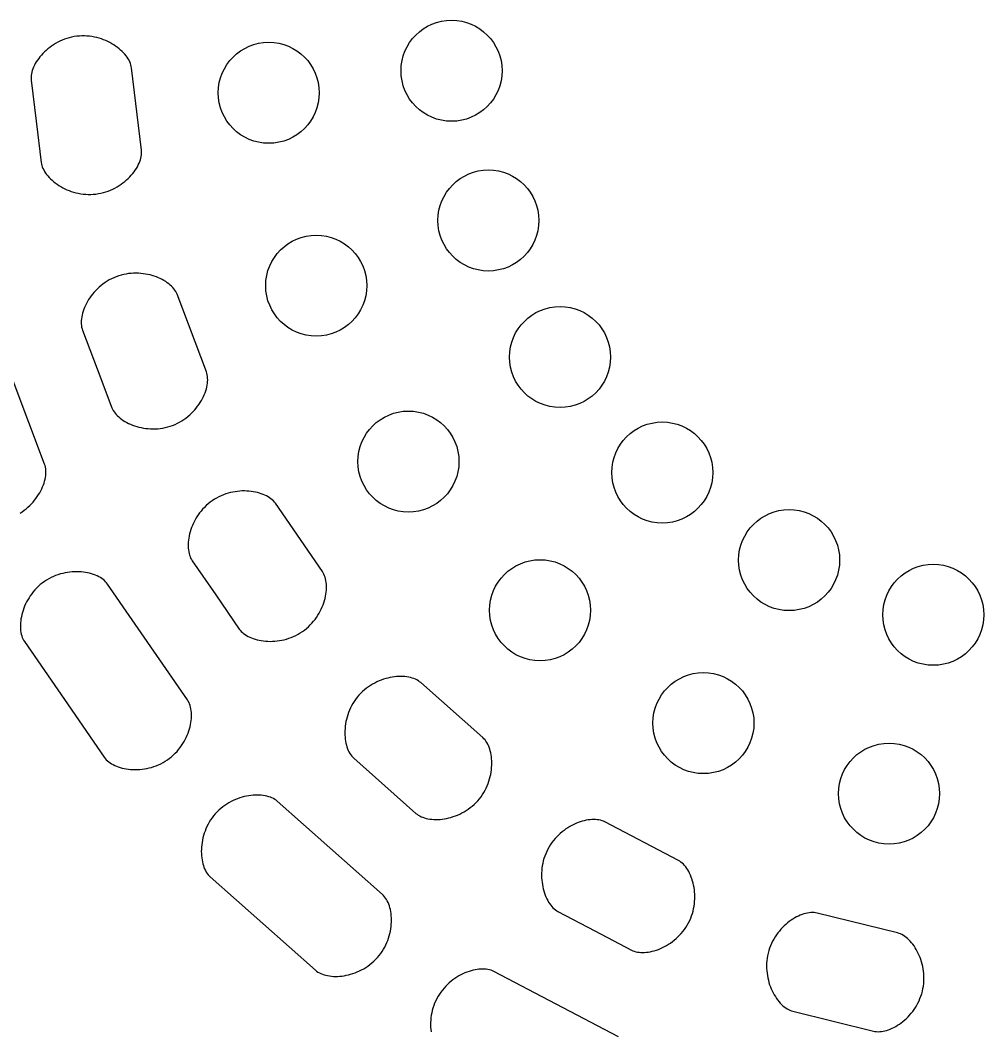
# Model space of a CAD drawing. Header units: millimetres. Extents: x 5 to 376, y 5 to 380.
# Drawn here: x 42.6 to 91.5, y 235.2 to 286.5 of the extents above; entities that cross this region are included whole.
import ezdxf

# ---------------------------------------------------------------- set-up
doc = ezdxf.new("R2010")
doc.units = ezdxf.units.MM
doc.header["$MEASUREMENT"] = 0
doc.layers.add('Gas', color=7, linetype='Continuous')

msp = doc.modelspace()

# ---------------------------------------------------------------- linework, layer by layer
at = {"layer": 'Gas', "color": 0}
for p, q in [((44.282, 285.266), (44.182, 285.199)), ((44.385, 285.33), (44.282, 285.266)), ((44.493, 285.389), (44.385, 285.33)), ((44.603, 285.445), (44.493, 285.389)), ((44.717, 285.496), (44.603, 285.445)), ((44.834, 285.542), (44.717, 285.496)), ((44.953, 285.584), (44.834, 285.542)), ((45.076, 285.62), (44.953, 285.584)), ((45.201, 285.651), (45.076, 285.62)), ((45.329, 285.676), (45.201, 285.651)), ((45.46, 285.695), (45.329, 285.676)), ((45.591, 285.708), (45.46, 285.695)), ((45.722, 285.714), (45.591, 285.708)), ((45.851, 285.714), (45.722, 285.714)), ((45.979, 285.708), (45.851, 285.714)), ((46.105, 285.697), (45.979, 285.708)), ((46.23, 285.68), (46.105, 285.697)), ((46.353, 285.657), (46.23, 285.68)), ((46.473, 285.63), (46.353, 285.657)), ((46.592, 285.598), (46.473, 285.63)), ((46.708, 285.561), (46.592, 285.598)), ((46.821, 285.52), (46.708, 285.561)), ((46.931, 285.475), (46.821, 285.52)), ((47.038, 285.426), (46.931, 285.475)), ((47.142, 285.374), (47.038, 285.426)), ((47.243, 285.318), (47.142, 285.374)), ((47.34, 285.259), (47.243, 285.318)), ((47.433, 285.197), (47.34, 285.259)), ((43.665, 284.74), (43.594, 284.656)), ((43.741, 284.822), (43.665, 284.74)), ((43.821, 284.902), (43.741, 284.822)), ((43.905, 284.981), (43.821, 284.902)), ((43.993, 285.056), (43.905, 284.981)), ((44.086, 285.129), (43.993, 285.056)), ((44.182, 285.199), (44.086, 285.129)), ((47.522, 285.133), (47.433, 285.197)), ((47.607, 285.066), (47.522, 285.133)), ((47.687, 284.998), (47.607, 285.066)), ((47.763, 284.927), (47.687, 284.998)), ((47.834, 284.855), (47.763, 284.927)), ((47.9, 284.781), (47.834, 284.855)), ((47.961, 284.706), (47.9, 284.781)), ((48.017, 284.63), (47.961, 284.706)), ((43.311, 284.224), (43.27, 284.136)), ((43.358, 284.311), (43.311, 284.224)), ((43.409, 284.398), (43.358, 284.311)), ((43.466, 284.485), (43.409, 284.398)), ((43.528, 284.571), (43.466, 284.485)), ((43.594, 284.656), (43.528, 284.571)), ((48.066, 284.553), (48.017, 284.63)), ((48.111, 284.476), (48.066, 284.553)), ((48.149, 284.399), (48.111, 284.476)), ((48.181, 284.322), (48.149, 284.399)), ((48.207, 284.245), (48.181, 284.322)), ((48.226, 284.169), (48.207, 284.245)), ((43.148, 283.711), (43.142, 283.63)), ((43.161, 283.794), (43.148, 283.711)), ((43.18, 283.878), (43.161, 283.794)), ((43.204, 283.963), (43.18, 283.878)), ((43.234, 284.049), (43.204, 283.963)), ((43.27, 284.136), (43.234, 284.049)), ((48.239, 284.093), (48.226, 284.169)), ((48.746, 279.916), (48.239, 284.093)), ((43.142, 283.63), (43.141, 283.551)), ((43.141, 283.551), (43.147, 283.475)), ((43.147, 283.475), (43.401, 281.386)), ((43.401, 281.386), (43.654, 279.298)), ((48.713, 279.513), (48.732, 279.597)), ((48.732, 279.597), (48.745, 279.68)), ((48.745, 279.68), (48.751, 279.761)), ((48.752, 279.84), (48.746, 279.916)), ((48.751, 279.761), (48.752, 279.84)), ((43.654, 279.298), (43.667, 279.222)), ((43.667, 279.222), (43.686, 279.146)), ((43.686, 279.146), (43.712, 279.069)), ((43.712, 279.069), (43.744, 278.991)), ((48.483, 278.992), (48.535, 279.079)), ((48.535, 279.079), (48.581, 279.167)), ((48.581, 279.167), (48.623, 279.254)), ((48.623, 279.254), (48.658, 279.341)), ((48.658, 279.341), (48.689, 279.427)), ((48.689, 279.427), (48.713, 279.513)), ((43.744, 278.991), (43.782, 278.914)), ((43.782, 278.914), (43.827, 278.837)), ((43.827, 278.837), (43.877, 278.76)), ((43.877, 278.76), (43.932, 278.684)), ((43.932, 278.684), (43.993, 278.609)), ((43.993, 278.609), (44.059, 278.536)), ((44.059, 278.536), (44.13, 278.463)), ((48.071, 278.487), (48.151, 278.568)), ((48.151, 278.568), (48.227, 278.65)), ((48.227, 278.65), (48.298, 278.734)), ((48.298, 278.734), (48.365, 278.819)), ((48.365, 278.819), (48.426, 278.905)), ((48.426, 278.905), (48.483, 278.992)), ((44.13, 278.463), (44.206, 278.393)), ((44.206, 278.393), (44.286, 278.324)), ((44.286, 278.324), (44.371, 278.257)), ((44.371, 278.257), (44.46, 278.193)), ((44.46, 278.193), (44.553, 278.131)), ((44.553, 278.131), (44.65, 278.072)), ((44.65, 278.072), (44.75, 278.016)), ((47.399, 278), (47.506, 278.06)), ((47.506, 278.06), (47.609, 278.123)), ((47.609, 278.123), (47.709, 278.19)), ((47.709, 278.19), (47.806, 278.26)), ((47.806, 278.26), (47.898, 278.333)), ((47.898, 278.333), (47.987, 278.409)), ((47.987, 278.409), (48.071, 278.487)), ((44.75, 278.016), (44.854, 277.964)), ((44.854, 277.964), (44.962, 277.915)), ((44.962, 277.915), (45.072, 277.87)), ((45.072, 277.87), (45.185, 277.829)), ((45.185, 277.829), (45.301, 277.792)), ((45.301, 277.792), (45.419, 277.76)), ((45.419, 277.76), (45.539, 277.733)), ((45.539, 277.733), (45.662, 277.71)), ((45.662, 277.71), (45.787, 277.693)), ((45.787, 277.693), (45.913, 277.681)), ((45.913, 277.681), (46.041, 277.676)), ((46.041, 277.676), (46.17, 277.676)), ((46.17, 277.676), (46.3, 277.682)), ((46.3, 277.682), (46.431, 277.694)), ((46.431, 277.694), (46.562, 277.714)), ((46.562, 277.714), (46.69, 277.739)), ((46.69, 277.739), (46.815, 277.77)), ((46.815, 277.77), (46.938, 277.806)), ((46.938, 277.806), (47.057, 277.847)), ((47.057, 277.847), (47.174, 277.894)), ((47.174, 277.894), (47.288, 277.945)), ((47.288, 277.945), (47.399, 278)), ((47.343, 273.451), (47.225, 273.396)), ((47.465, 273.501), (47.343, 273.451)), ((47.59, 273.544), (47.465, 273.501)), ((47.715, 273.582), (47.59, 273.544)), ((47.84, 273.613), (47.715, 273.582)), ((47.966, 273.638), (47.84, 273.613)), ((48.091, 273.657), (47.966, 273.638)), ((48.217, 273.67), (48.091, 273.657)), ((48.341, 273.677), (48.217, 273.67)), ((48.465, 273.68), (48.341, 273.677)), ((48.587, 273.677), (48.465, 273.68)), ((48.709, 273.669), (48.587, 273.677)), ((48.828, 273.656), (48.709, 273.669)), ((48.946, 273.639), (48.828, 273.656)), ((49.062, 273.617), (48.946, 273.639)), ((49.176, 273.591), (49.062, 273.617)), ((49.287, 273.561), (49.176, 273.591)), ((49.395, 273.527), (49.287, 273.561)), ((49.5, 273.49), (49.395, 273.527)), ((49.602, 273.448), (49.5, 273.49)), ((49.7, 273.404), (49.602, 273.448)), ((46.599, 272.972), (46.509, 272.889)), ((46.693, 273.052), (46.599, 272.972)), ((46.791, 273.129), (46.693, 273.052)), ((46.894, 273.202), (46.791, 273.129)), ((47, 273.271), (46.894, 273.202)), ((47.11, 273.336), (47, 273.271)), ((47.225, 273.396), (47.11, 273.336)), ((49.795, 273.356), (49.7, 273.404)), ((49.885, 273.306), (49.795, 273.356)), ((49.971, 273.253), (49.885, 273.306)), ((50.053, 273.197), (49.971, 273.253)), ((50.13, 273.139), (50.053, 273.197)), ((50.202, 273.078), (50.13, 273.139)), ((50.269, 273.016), (50.202, 273.078)), ((50.33, 272.952), (50.269, 273.016)), ((50.386, 272.886), (50.33, 272.952)), ((46.126, 272.435), (46.063, 272.339)), ((46.194, 272.529), (46.126, 272.435)), ((46.266, 272.622), (46.194, 272.529)), ((46.343, 272.714), (46.266, 272.622)), ((46.424, 272.802), (46.343, 272.714)), ((46.509, 272.889), (46.424, 272.802)), ((50.436, 272.819), (50.386, 272.886)), ((50.479, 272.75), (50.436, 272.819)), ((50.516, 272.68), (50.479, 272.75)), ((50.546, 272.61), (50.516, 272.68)), ((52.038, 268.676), (50.546, 272.61)), ((45.858, 271.947), (45.819, 271.849)), ((45.902, 272.045), (45.858, 271.947)), ((45.951, 272.144), (45.902, 272.045)), ((46.005, 272.241), (45.951, 272.144)), ((46.063, 272.339), (46.005, 272.241)), ((45.698, 271.37), (45.689, 271.279)), ((45.712, 271.463), (45.698, 271.37)), ((45.731, 271.558), (45.712, 271.463)), ((45.755, 271.654), (45.731, 271.558)), ((45.784, 271.751), (45.755, 271.654)), ((45.819, 271.849), (45.784, 271.751)), ((45.689, 271.279), (45.686, 271.19)), ((45.686, 271.19), (45.688, 271.104)), ((45.688, 271.104), (45.696, 271.021)), ((45.696, 271.021), (45.709, 270.941)), ((45.709, 270.941), (45.727, 270.864)), ((45.727, 270.864), (45.751, 270.791)), ((43.832, 263.997), (41.302, 270.67)), ((45.751, 270.791), (46.497, 268.824)), ((46.497, 268.824), (47.243, 266.857)), ((52.063, 268.603), (52.038, 268.676)), ((52.081, 268.526), (52.063, 268.603)), ((52.094, 268.446), (52.081, 268.526)), ((52.101, 268.363), (52.094, 268.446)), ((52.1, 268.188), (52.103, 268.277)), ((52.103, 268.277), (52.101, 268.363)), ((52.005, 267.716), (52.034, 267.813)), ((52.034, 267.813), (52.058, 267.909)), ((52.058, 267.909), (52.077, 268.004)), ((52.077, 268.004), (52.091, 268.097)), ((52.091, 268.097), (52.1, 268.188)), ((51.784, 267.225), (51.838, 267.322)), ((51.838, 267.322), (51.887, 267.421)), ((51.887, 267.421), (51.931, 267.519)), ((51.931, 267.519), (51.97, 267.618)), ((51.97, 267.618), (52.005, 267.716)), ((47.243, 266.857), (47.273, 266.787)), ((47.273, 266.787), (47.31, 266.717)), ((51.364, 266.663), (51.445, 266.752)), ((51.445, 266.752), (51.522, 266.843)), ((51.522, 266.843), (51.594, 266.936)), ((51.594, 266.936), (51.662, 267.031)), ((51.662, 267.031), (51.725, 267.127)), ((51.725, 267.127), (51.784, 267.225)), ((47.31, 266.717), (47.354, 266.648)), ((47.354, 266.648), (47.404, 266.581)), ((47.404, 266.581), (47.459, 266.515)), ((47.459, 266.515), (47.521, 266.451)), ((47.521, 266.451), (47.587, 266.389)), ((47.587, 266.389), (47.659, 266.328)), ((47.659, 266.328), (47.736, 266.27)), ((47.736, 266.27), (47.818, 266.214)), ((50.788, 266.194), (50.894, 266.263)), ((50.894, 266.263), (50.997, 266.336)), ((50.997, 266.336), (51.095, 266.413)), ((51.095, 266.413), (51.189, 266.493)), ((51.189, 266.493), (51.279, 266.577)), ((51.279, 266.577), (51.364, 266.663)), ((47.818, 266.214), (47.905, 266.161)), ((47.905, 266.161), (47.995, 266.11)), ((47.995, 266.11), (48.09, 266.063)), ((48.09, 266.063), (48.188, 266.018)), ((48.188, 266.018), (48.29, 265.977)), ((48.29, 265.977), (48.395, 265.939)), ((48.395, 265.939), (48.503, 265.905)), ((48.503, 265.905), (48.614, 265.875)), ((48.614, 265.875), (48.727, 265.849)), ((48.727, 265.849), (48.843, 265.827)), ((48.843, 265.827), (48.961, 265.81)), ((48.961, 265.81), (49.081, 265.797)), ((49.081, 265.797), (49.202, 265.789)), ((49.202, 265.789), (49.324, 265.786)), ((49.324, 265.786), (49.448, 265.789)), ((49.448, 265.789), (49.572, 265.796)), ((49.572, 265.796), (49.697, 265.809)), ((49.697, 265.809), (49.823, 265.828)), ((49.823, 265.828), (49.948, 265.853)), ((49.948, 265.853), (50.074, 265.884)), ((50.074, 265.884), (50.199, 265.921)), ((50.199, 265.921), (50.323, 265.965)), ((50.323, 265.965), (50.445, 266.015)), ((50.445, 266.015), (50.563, 266.07)), ((50.563, 266.07), (50.677, 266.13)), ((50.677, 266.13), (50.788, 266.194)), ((43.857, 263.924), (43.832, 263.997)), ((43.875, 263.848), (43.857, 263.924)), ((43.888, 263.767), (43.875, 263.848)), ((43.896, 263.684), (43.888, 263.767)), ((43.898, 263.598), (43.896, 263.684)), ((43.829, 263.135), (43.853, 263.231)), ((43.853, 263.231), (43.872, 263.325)), ((43.872, 263.325), (43.886, 263.418)), ((43.886, 263.418), (43.894, 263.509)), ((43.894, 263.509), (43.898, 263.598)), ((43.58, 262.547), (43.633, 262.645)), ((43.633, 262.645), (43.682, 262.743)), ((43.682, 262.743), (43.726, 262.841)), ((43.726, 262.841), (43.765, 262.94)), ((43.765, 262.94), (43.8, 263.037)), ((43.8, 263.037), (43.829, 263.135)), ((53.853, 262.636), (53.735, 262.629)), ((53.97, 262.638), (53.853, 262.636)), ((54.084, 262.635), (53.97, 262.638)), ((54.198, 262.628), (54.084, 262.635)), ((43.242, 262.075), (43.318, 262.166)), ((43.318, 262.166), (43.391, 262.259)), ((43.391, 262.259), (43.458, 262.354)), ((43.458, 262.354), (43.521, 262.45)), ((43.521, 262.45), (43.58, 262.547)), ((52.33, 262.14), (52.224, 262.063)), ((52.441, 262.213), (52.33, 262.14)), ((52.553, 262.279), (52.441, 262.213)), ((52.668, 262.339), (52.553, 262.279)), ((52.784, 262.393), (52.668, 262.339)), ((52.901, 262.442), (52.784, 262.393)), ((53.019, 262.484), (52.901, 262.442)), ((53.139, 262.522), (53.019, 262.484)), ((53.258, 262.553), (53.139, 262.522)), ((53.378, 262.58), (53.258, 262.553)), ((53.498, 262.601), (53.378, 262.58)), ((53.617, 262.618), (53.498, 262.601)), ((53.735, 262.629), (53.617, 262.618)), ((54.309, 262.617), (54.198, 262.628)), ((54.417, 262.601), (54.309, 262.617)), ((54.523, 262.581), (54.417, 262.601)), ((54.627, 262.558), (54.523, 262.581)), ((54.727, 262.531), (54.627, 262.558)), ((54.823, 262.499), (54.727, 262.531)), ((54.916, 262.465), (54.823, 262.499)), ((55.005, 262.427), (54.916, 262.465)), ((55.089, 262.385), (55.005, 262.427)), ((55.169, 262.341), (55.089, 262.385)), ((55.244, 262.293), (55.169, 262.341)), ((55.314, 262.243), (55.244, 262.293)), ((55.378, 262.189), (55.314, 262.243)), ((55.436, 262.133), (55.378, 262.189)), ((55.489, 262.074), (55.436, 262.133)), ((42.691, 261.586), (42.793, 261.659)), ((42.793, 261.659), (42.891, 261.736)), ((42.891, 261.736), (42.985, 261.817)), ((42.985, 261.817), (43.075, 261.9)), ((43.075, 261.9), (43.161, 261.986)), ((43.161, 261.986), (43.242, 262.075)), ((51.765, 261.619), (51.688, 261.52)), ((51.847, 261.714), (51.765, 261.619)), ((51.934, 261.806), (51.847, 261.714)), ((52.025, 261.896), (51.934, 261.806)), ((52.122, 261.981), (52.025, 261.896)), ((52.224, 262.063), (52.122, 261.981)), ((55.535, 262.013), (55.489, 262.074)), ((57.925, 258.55), (55.535, 262.013)), ((42.584, 261.517), (42.691, 261.586)), ((51.429, 261.108), (51.376, 261.001)), ((51.486, 261.213), (51.429, 261.108)), ((51.549, 261.317), (51.486, 261.213)), ((51.616, 261.42), (51.549, 261.317)), ((51.688, 261.52), (51.616, 261.42)), ((51.247, 260.677), (51.214, 260.568)), ((51.285, 260.785), (51.247, 260.677)), ((51.328, 260.893), (51.285, 260.785)), ((51.376, 261.001), (51.328, 260.893)), ((51.127, 260.142), (51.117, 260.039)), ((51.142, 260.247), (51.127, 260.142)), ((51.161, 260.353), (51.142, 260.247)), ((51.185, 260.46), (51.161, 260.353)), ((51.214, 260.568), (51.185, 260.46)), ((51.117, 260.039), (51.112, 259.938)), ((51.112, 259.938), (51.112, 259.839)), ((51.112, 259.839), (51.116, 259.742)), ((51.116, 259.742), (51.125, 259.649)), ((51.125, 259.649), (51.138, 259.558)), ((51.138, 259.558), (51.156, 259.471)), ((51.156, 259.471), (51.179, 259.388)), ((51.179, 259.388), (51.206, 259.309)), ((51.206, 259.309), (51.237, 259.235)), ((51.237, 259.235), (51.274, 259.165)), ((51.274, 259.165), (51.314, 259.1)), ((51.314, 259.1), (52.509, 257.368)), ((45.224, 258.534), (45.105, 258.522)), ((45.341, 258.54), (45.224, 258.534)), ((45.458, 258.542), (45.341, 258.54)), ((45.573, 258.54), (45.458, 258.542)), ((45.686, 258.532), (45.573, 258.54)), ((45.797, 258.521), (45.686, 258.532)), ((57.966, 258.485), (57.925, 258.55)), ((43.82, 258.046), (43.713, 257.969)), ((43.93, 258.118), (43.82, 258.046)), ((44.042, 258.184), (43.93, 258.118)), ((44.157, 258.244), (44.042, 258.184)), ((44.273, 258.298), (44.157, 258.244)), ((44.39, 258.347), (44.273, 258.298)), ((44.508, 258.39), (44.39, 258.347)), ((44.627, 258.427), (44.508, 258.39)), ((44.747, 258.458), (44.627, 258.427)), ((44.866, 258.485), (44.747, 258.458)), ((44.986, 258.506), (44.866, 258.485)), ((45.105, 258.522), (44.986, 258.506)), ((45.906, 258.505), (45.797, 258.521)), ((46.012, 258.486), (45.906, 258.505)), ((46.115, 258.462), (46.012, 258.486)), ((46.215, 258.435), (46.115, 258.462)), ((46.311, 258.404), (46.215, 258.435)), ((46.404, 258.369), (46.311, 258.404)), ((46.493, 258.331), (46.404, 258.369)), ((46.577, 258.289), (46.493, 258.331)), ((46.657, 258.245), (46.577, 258.289)), ((46.732, 258.197), (46.657, 258.245)), ((46.802, 258.146), (46.732, 258.197)), ((46.866, 258.093), (46.802, 258.146)), ((46.925, 258.037), (46.866, 258.093)), ((46.977, 257.978), (46.925, 258.037)), ((58.002, 258.415), (57.966, 258.485)), ((58.034, 258.341), (58.002, 258.415)), ((58.061, 258.261), (58.034, 258.341)), ((58.084, 258.178), (58.061, 258.261)), ((58.102, 258.091), (58.084, 258.178)), ((58.115, 258), (58.102, 258.091)), ((43.254, 257.524), (43.177, 257.426)), ((43.336, 257.62), (43.254, 257.524)), ((43.423, 257.712), (43.336, 257.62)), ((43.515, 257.801), (43.423, 257.712)), ((43.611, 257.887), (43.515, 257.801)), ((43.713, 257.969), (43.611, 257.887)), ((47.024, 257.917), (46.977, 257.978)), ((51.078, 252.044), (47.024, 257.917)), ((58.098, 257.402), (58.112, 257.507)), ((58.112, 257.507), (58.122, 257.61)), ((58.124, 257.907), (58.115, 258)), ((58.122, 257.61), (58.128, 257.711)), ((58.128, 257.81), (58.124, 257.907)), ((58.128, 257.711), (58.128, 257.81)), ((42.918, 257.013), (42.865, 256.906)), ((42.976, 257.119), (42.918, 257.013)), ((43.038, 257.223), (42.976, 257.119)), ((43.105, 257.325), (43.038, 257.223)), ((43.177, 257.426), (43.105, 257.325)), ((52.509, 257.368), (53.705, 255.637)), ((57.992, 256.972), (58.026, 257.08)), ((58.026, 257.08), (58.054, 257.188)), ((58.054, 257.188), (58.078, 257.295)), ((58.078, 257.295), (58.098, 257.402)), ((42.736, 256.582), (42.702, 256.473)), ((42.774, 256.69), (42.736, 256.582)), ((42.817, 256.798), (42.774, 256.69)), ((42.865, 256.906), (42.817, 256.798)), ((57.752, 256.435), (57.81, 256.541)), ((57.81, 256.541), (57.863, 256.647)), ((57.863, 256.647), (57.911, 256.755)), ((57.911, 256.755), (57.954, 256.863)), ((57.954, 256.863), (57.992, 256.972)), ((42.616, 256.047), (42.606, 255.944)), ((42.63, 256.152), (42.616, 256.047)), ((42.65, 256.258), (42.63, 256.152)), ((42.674, 256.365), (42.65, 256.258)), ((42.702, 256.473), (42.674, 256.365)), ((57.392, 255.934), (57.474, 256.029)), ((57.474, 256.029), (57.551, 256.127)), ((57.551, 256.127), (57.623, 256.228)), ((57.623, 256.228), (57.69, 256.331)), ((57.69, 256.331), (57.752, 256.435)), ((42.601, 255.842), (42.6, 255.743)), ((42.6, 255.743), (42.604, 255.647)), ((42.606, 255.944), (42.601, 255.842)), ((42.604, 255.647), (42.613, 255.553)), ((42.613, 255.553), (42.626, 255.463)), ((42.626, 255.463), (42.644, 255.376)), ((53.705, 255.637), (53.751, 255.576)), ((53.751, 255.576), (53.803, 255.517)), ((53.803, 255.517), (53.862, 255.461)), ((53.862, 255.461), (53.926, 255.407)), ((56.798, 255.435), (56.909, 255.508)), ((56.909, 255.508), (57.015, 255.585)), ((57.015, 255.585), (57.117, 255.667)), ((57.117, 255.667), (57.213, 255.752)), ((57.213, 255.752), (57.305, 255.841)), ((57.305, 255.841), (57.392, 255.934)), ((42.644, 255.376), (42.667, 255.292)), ((42.667, 255.292), (42.694, 255.213)), ((42.694, 255.213), (42.726, 255.138)), ((42.726, 255.138), (42.762, 255.068)), ((42.762, 255.068), (42.803, 255.003)), ((42.803, 255.003), (44.83, 252.067)), ((53.926, 255.407), (53.996, 255.357)), ((53.996, 255.357), (54.071, 255.309)), ((54.071, 255.309), (54.151, 255.264)), ((54.151, 255.264), (54.235, 255.223)), ((54.235, 255.223), (54.324, 255.185)), ((54.324, 255.185), (54.417, 255.15)), ((54.417, 255.15), (54.514, 255.119)), ((54.514, 255.119), (54.614, 255.091)), ((54.614, 255.091), (54.717, 255.068)), ((54.717, 255.068), (54.823, 255.048)), ((54.823, 255.048), (54.931, 255.033)), ((54.931, 255.033), (55.043, 255.021)), ((55.043, 255.021), (55.156, 255.014)), ((55.156, 255.014), (55.271, 255.011)), ((55.271, 255.011), (55.387, 255.013)), ((55.387, 255.013), (55.505, 255.02)), ((55.505, 255.02), (55.623, 255.031)), ((55.623, 255.031), (55.742, 255.047)), ((55.742, 255.047), (55.862, 255.069)), ((55.862, 255.069), (55.982, 255.095)), ((55.982, 255.095), (56.101, 255.127)), ((56.101, 255.127), (56.22, 255.164)), ((56.22, 255.164), (56.338, 255.207)), ((56.338, 255.207), (56.456, 255.255)), ((56.456, 255.255), (56.571, 255.309)), ((56.571, 255.309), (56.686, 255.369)), ((56.686, 255.369), (56.798, 255.435)), ((60.575, 252.898), (60.466, 252.838)), ((60.685, 252.952), (60.575, 252.898)), ((60.796, 253.001), (60.685, 252.952)), ((60.908, 253.046), (60.796, 253.001)), ((61.02, 253.085), (60.908, 253.046)), ((61.133, 253.12), (61.02, 253.085)), ((61.245, 253.15), (61.133, 253.12)), ((61.358, 253.175), (61.245, 253.15)), ((61.469, 253.195), (61.358, 253.175)), ((61.58, 253.21), (61.469, 253.195)), ((61.689, 253.221), (61.58, 253.21)), ((61.797, 253.228), (61.689, 253.221)), ((61.903, 253.229), (61.797, 253.228)), ((62.006, 253.227), (61.903, 253.229)), ((62.107, 253.22), (62.006, 253.227)), ((62.206, 253.208), (62.107, 253.22)), ((62.301, 253.193), (62.206, 253.208)), ((62.393, 253.173), (62.301, 253.193)), ((62.481, 253.148), (62.393, 253.173)), ((62.565, 253.12), (62.481, 253.148)), ((62.645, 253.088), (62.565, 253.12)), ((62.72, 253.051), (62.645, 253.088)), ((62.79, 253.011), (62.72, 253.051)), ((62.856, 252.966), (62.79, 253.011)), ((62.915, 252.918), (62.856, 252.966)), ((66.064, 250.128), (62.915, 252.918)), ((59.956, 252.462), (59.863, 252.371)), ((60.053, 252.548), (59.956, 252.462)), ((60.153, 252.629), (60.053, 252.548)), ((60.255, 252.704), (60.153, 252.629)), ((60.36, 252.774), (60.255, 252.704)), ((60.466, 252.838), (60.36, 252.774)), ((44.83, 252.067), (46.857, 249.13)), ((51.118, 251.979), (51.078, 252.044)), ((51.155, 251.909), (51.118, 251.979)), ((51.186, 251.834), (51.155, 251.909)), ((59.535, 251.964), (59.468, 251.855)), ((59.609, 252.07), (59.535, 251.964)), ((59.688, 252.174), (59.609, 252.07)), ((59.773, 252.275), (59.688, 252.174)), ((59.863, 252.371), (59.773, 252.275)), ((51.214, 251.755), (51.186, 251.834)), ((51.236, 251.672), (51.214, 251.755)), ((51.254, 251.585), (51.236, 251.672)), ((51.268, 251.494), (51.254, 251.585)), ((51.277, 251.401), (51.268, 251.494)), ((51.281, 251.304), (51.277, 251.401)), ((59.252, 251.404), (59.211, 251.288)), ((59.298, 251.519), (59.252, 251.404)), ((59.349, 251.633), (59.298, 251.519)), ((59.405, 251.745), (59.349, 251.633)), ((59.468, 251.855), (59.405, 251.745)), ((51.232, 250.79), (51.251, 250.896)), ((51.251, 250.896), (51.266, 251.001)), ((51.266, 251.001), (51.275, 251.104)), ((51.275, 251.104), (51.28, 251.205)), ((51.28, 251.205), (51.281, 251.304)), ((59.119, 250.94), (59.099, 250.824)), ((59.145, 251.056), (59.119, 250.94)), ((59.175, 251.172), (59.145, 251.056)), ((59.211, 251.288), (59.175, 251.172)), ((51.064, 250.251), (51.108, 250.359)), ((51.108, 250.359), (51.146, 250.467)), ((51.146, 250.467), (51.179, 250.575)), ((51.179, 250.575), (51.208, 250.683)), ((51.208, 250.683), (51.232, 250.79)), ((59.065, 250.481), (59.063, 250.369)), ((59.063, 250.369), (59.065, 250.26)), ((59.071, 250.594), (59.065, 250.481)), ((59.083, 250.708), (59.071, 250.594)), ((59.099, 250.824), (59.083, 250.708)), ((50.777, 249.724), (50.844, 249.826)), ((50.844, 249.826), (50.906, 249.93)), ((50.906, 249.93), (50.964, 250.036)), ((50.964, 250.036), (51.017, 250.143)), ((51.017, 250.143), (51.064, 250.251)), ((59.065, 250.26), (59.072, 250.152)), ((59.072, 250.152), (59.083, 250.047)), ((59.083, 250.047), (59.098, 249.944)), ((59.098, 249.944), (59.117, 249.845)), ((59.117, 249.845), (59.14, 249.748)), ((66.12, 250.075), (66.064, 250.128)), ((66.172, 250.015), (66.12, 250.075)), ((66.22, 249.95), (66.172, 250.015)), ((66.266, 249.88), (66.22, 249.95)), ((66.308, 249.804), (66.266, 249.88)), ((50.367, 249.248), (50.459, 249.337)), ((50.459, 249.337), (50.546, 249.43)), ((50.546, 249.43), (50.628, 249.525)), ((50.628, 249.525), (50.705, 249.623)), ((50.705, 249.623), (50.777, 249.724)), ((59.14, 249.748), (59.167, 249.656)), ((59.167, 249.656), (59.198, 249.567)), ((59.198, 249.567), (59.233, 249.482)), ((59.233, 249.482), (59.271, 249.402)), ((59.271, 249.402), (59.313, 249.327)), ((59.313, 249.327), (59.358, 249.257)), ((66.346, 249.724), (66.308, 249.804)), ((66.38, 249.639), (66.346, 249.724)), ((66.411, 249.551), (66.38, 249.639)), ((66.438, 249.458), (66.411, 249.551)), ((66.462, 249.361), (66.438, 249.458)), ((66.481, 249.262), (66.462, 249.361)), ((46.857, 249.13), (46.903, 249.069)), ((46.903, 249.069), (46.956, 249.01)), ((46.956, 249.01), (47.014, 248.954)), ((47.014, 248.954), (47.079, 248.901)), ((47.079, 248.901), (47.148, 248.85)), ((47.148, 248.85), (47.223, 248.802)), ((47.223, 248.802), (47.303, 248.758)), ((49.608, 248.75), (49.724, 248.804)), ((49.724, 248.804), (49.839, 248.864)), ((49.839, 248.864), (49.951, 248.931)), ((49.951, 248.931), (50.062, 249.003)), ((50.062, 249.003), (50.169, 249.081)), ((50.169, 249.081), (50.27, 249.162)), ((50.27, 249.162), (50.367, 249.248)), ((59.358, 249.257), (59.407, 249.192)), ((59.407, 249.192), (59.459, 249.132)), ((59.459, 249.132), (59.514, 249.079)), ((59.514, 249.079), (61.089, 247.684)), ((66.496, 249.159), (66.481, 249.262)), ((66.507, 249.054), (66.496, 249.159)), ((66.513, 248.946), (66.507, 249.054)), ((66.516, 248.836), (66.513, 248.946)), ((66.514, 248.724), (66.516, 248.836)), ((47.303, 248.758), (47.388, 248.716)), ((47.388, 248.716), (47.476, 248.678)), ((47.476, 248.678), (47.569, 248.643)), ((47.569, 248.643), (47.666, 248.612)), ((47.666, 248.612), (47.766, 248.585)), ((47.766, 248.585), (47.869, 248.562)), ((47.869, 248.562), (47.975, 248.542)), ((47.975, 248.542), (48.084, 248.526)), ((48.084, 248.526), (48.195, 248.515)), ((48.195, 248.515), (48.308, 248.508)), ((48.308, 248.508), (48.423, 248.505)), ((48.423, 248.505), (48.539, 248.507)), ((48.539, 248.507), (48.657, 248.514)), ((48.657, 248.514), (48.775, 248.525)), ((48.775, 248.525), (48.895, 248.542)), ((48.895, 248.542), (49.014, 248.563)), ((49.014, 248.563), (49.134, 248.59)), ((49.134, 248.59), (49.254, 248.622)), ((49.254, 248.622), (49.373, 248.659)), ((49.373, 248.659), (49.491, 248.702)), ((49.491, 248.702), (49.608, 248.75)), ((66.459, 248.265), (66.48, 248.381)), ((66.48, 248.381), (66.496, 248.497)), ((66.496, 248.497), (66.507, 248.611)), ((66.507, 248.611), (66.514, 248.724)), ((66.28, 247.686), (66.326, 247.801)), ((66.326, 247.801), (66.367, 247.916)), ((66.367, 247.916), (66.403, 248.032)), ((66.403, 248.032), (66.433, 248.149)), ((66.433, 248.149), (66.459, 248.265)), ((61.089, 247.684), (62.663, 246.289)), ((66.043, 247.241), (66.11, 247.349)), ((66.11, 247.349), (66.173, 247.46)), ((66.173, 247.46), (66.229, 247.572)), ((66.229, 247.572), (66.28, 247.686)), ((53.076, 246.761), (52.971, 246.691)), ((53.182, 246.825), (53.076, 246.761)), ((53.291, 246.885), (53.182, 246.825)), ((53.401, 246.939), (53.291, 246.885)), ((53.512, 246.988), (53.401, 246.939)), ((53.623, 247.033), (53.512, 246.988)), ((53.736, 247.072), (53.623, 247.033)), ((53.848, 247.107), (53.736, 247.072)), ((53.961, 247.136), (53.848, 247.107)), ((54.073, 247.161), (53.961, 247.136)), ((54.185, 247.181), (54.073, 247.161)), ((54.295, 247.197), (54.185, 247.181)), ((54.405, 247.208), (54.295, 247.197)), ((54.512, 247.214), (54.405, 247.208)), ((54.618, 247.216), (54.512, 247.214)), ((54.722, 247.213), (54.618, 247.216)), ((54.823, 247.206), (54.722, 247.213)), ((54.921, 247.195), (54.823, 247.206)), ((55.017, 247.179), (54.921, 247.195)), ((55.109, 247.159), (55.017, 247.179)), ((55.197, 247.134), (55.109, 247.159)), ((55.281, 247.106), (55.197, 247.134)), ((55.361, 247.074), (55.281, 247.106)), ((55.436, 247.037), (55.361, 247.074)), ((55.506, 246.996), (55.436, 247.037)), ((55.572, 246.952), (55.506, 246.996)), ((55.631, 246.904), (55.572, 246.952)), ((60.973, 242.171), (55.631, 246.904)), ((65.526, 246.657), (65.622, 246.743)), ((65.622, 246.743), (65.716, 246.834)), ((65.716, 246.834), (65.805, 246.93)), ((65.805, 246.93), (65.89, 247.031)), ((65.89, 247.031), (65.969, 247.134)), ((65.969, 247.134), (66.043, 247.241)), ((52.489, 246.263), (52.404, 246.162)), ((52.579, 246.359), (52.489, 246.263)), ((52.673, 246.45), (52.579, 246.359)), ((52.769, 246.536), (52.673, 246.45)), ((52.869, 246.616), (52.769, 246.536)), ((52.971, 246.691), (52.869, 246.616)), ((62.663, 246.289), (62.723, 246.241)), ((62.723, 246.241), (62.788, 246.196)), ((64.783, 246.204), (64.894, 246.254)), ((64.894, 246.254), (65.004, 246.308)), ((65.004, 246.308), (65.112, 246.367)), ((65.112, 246.367), (65.219, 246.432)), ((65.219, 246.432), (65.324, 246.502)), ((65.324, 246.502), (65.426, 246.577)), ((65.426, 246.577), (65.526, 246.657)), ((52.122, 245.733), (52.065, 245.62)), ((52.184, 245.843), (52.122, 245.733)), ((52.252, 245.952), (52.184, 245.843)), ((52.325, 246.058), (52.252, 245.952)), ((52.404, 246.162), (52.325, 246.058)), ((62.788, 246.196), (62.859, 246.156)), ((62.859, 246.156), (62.934, 246.119)), ((62.934, 246.119), (63.014, 246.087)), ((63.014, 246.087), (63.098, 246.058)), ((63.098, 246.058), (63.186, 246.034)), ((63.186, 246.034), (63.278, 246.014)), ((63.278, 246.014), (63.373, 245.998)), ((63.373, 245.998), (63.472, 245.987)), ((63.472, 245.987), (63.573, 245.98)), ((63.573, 245.98), (63.677, 245.977)), ((63.677, 245.977), (63.782, 245.979)), ((63.782, 245.979), (63.89, 245.985)), ((63.89, 245.985), (63.999, 245.996)), ((63.999, 245.996), (64.11, 246.011)), ((64.11, 246.011), (64.222, 246.031)), ((64.222, 246.031), (64.334, 246.056)), ((64.334, 246.056), (64.446, 246.086)), ((64.446, 246.086), (64.559, 246.121)), ((64.559, 246.121), (64.671, 246.16)), ((64.671, 246.16), (64.783, 246.204)), ((70.684, 245.73), (70.581, 245.679)), ((70.787, 245.776), (70.684, 245.73)), ((70.891, 245.818), (70.787, 245.776)), ((70.994, 245.854), (70.891, 245.818)), ((71.097, 245.886), (70.994, 245.854)), ((71.199, 245.913), (71.097, 245.886)), ((71.301, 245.936), (71.199, 245.913)), ((71.401, 245.953), (71.301, 245.936)), ((71.499, 245.965), (71.401, 245.953)), ((71.595, 245.973), (71.499, 245.965)), ((71.689, 245.976), (71.595, 245.973)), ((71.78, 245.973), (71.689, 245.976)), ((71.869, 245.966), (71.78, 245.973)), ((71.954, 245.953), (71.869, 245.966)), ((72.036, 245.936), (71.954, 245.953)), ((72.114, 245.913), (72.036, 245.936)), ((72.188, 245.886), (72.114, 245.913)), ((72.257, 245.853), (72.188, 245.886)), ((75.983, 243.898), (72.257, 245.853)), ((51.927, 245.276), (51.892, 245.16)), ((51.968, 245.392), (51.927, 245.276)), ((52.014, 245.507), (51.968, 245.392)), ((52.065, 245.62), (52.014, 245.507)), ((69.99, 245.273), (69.899, 245.19)), ((70.083, 245.353), (69.99, 245.273)), ((70.179, 245.427), (70.083, 245.353)), ((70.277, 245.497), (70.179, 245.427)), ((70.377, 245.562), (70.277, 245.497)), ((70.478, 245.623), (70.377, 245.562)), ((70.581, 245.679), (70.478, 245.623)), ((51.799, 244.696), (51.788, 244.581)), ((51.815, 244.811), (51.799, 244.696)), ((51.836, 244.927), (51.815, 244.811)), ((51.861, 245.043), (51.836, 244.927)), ((51.892, 245.16), (51.861, 245.043)), ((69.493, 244.703), (69.424, 244.592)), ((69.567, 244.809), (69.493, 244.703)), ((69.644, 244.911), (69.567, 244.809)), ((69.726, 245.009), (69.644, 244.911)), ((69.81, 245.101), (69.726, 245.009)), ((69.899, 245.19), (69.81, 245.101)), ((51.781, 244.468), (51.779, 244.356)), ((51.779, 244.356), (51.781, 244.246)), ((51.788, 244.581), (51.781, 244.468)), ((51.781, 244.246), (51.788, 244.139)), ((69.25, 244.239), (69.204, 244.118)), ((69.302, 244.358), (69.25, 244.239)), ((69.36, 244.477), (69.302, 244.358)), ((69.424, 244.592), (69.36, 244.477)), ((51.788, 244.139), (51.799, 244.033)), ((51.799, 244.033), (51.814, 243.931)), ((51.814, 243.931), (51.833, 243.831)), ((51.833, 243.831), (51.856, 243.735)), ((51.856, 243.735), (51.883, 243.642)), ((69.102, 243.752), (69.079, 243.629)), ((69.13, 243.874), (69.102, 243.752)), ((69.164, 243.996), (69.13, 243.874)), ((69.204, 244.118), (69.164, 243.996)), ((76.049, 243.859), (75.983, 243.898)), ((76.114, 243.814), (76.049, 243.859)), ((76.177, 243.763), (76.114, 243.814)), ((76.237, 243.705), (76.177, 243.763)), ((76.296, 243.642), (76.237, 243.705)), ((51.883, 243.642), (51.914, 243.553)), ((51.914, 243.553), (51.949, 243.468)), ((51.949, 243.468), (51.987, 243.388)), ((51.987, 243.388), (52.029, 243.313)), ((52.029, 243.313), (52.074, 243.242)), ((52.074, 243.242), (52.123, 243.177)), ((52.123, 243.177), (52.175, 243.118)), ((69.044, 243.263), (69.042, 243.143)), ((69.042, 243.143), (69.045, 243.024)), ((69.051, 243.385), (69.044, 243.263)), ((69.062, 243.507), (69.051, 243.385)), ((69.079, 243.629), (69.062, 243.507)), ((76.353, 243.573), (76.296, 243.642)), ((76.406, 243.499), (76.353, 243.573)), ((76.458, 243.42), (76.406, 243.499)), ((76.506, 243.337), (76.458, 243.42)), ((76.552, 243.249), (76.506, 243.337)), ((76.594, 243.157), (76.552, 243.249)), ((76.633, 243.06), (76.594, 243.157)), ((52.175, 243.118), (52.23, 243.065)), ((52.23, 243.065), (54.901, 240.699)), ((69.045, 243.024), (69.053, 242.906)), ((69.053, 242.906), (69.065, 242.791)), ((69.065, 242.791), (69.081, 242.677)), ((69.081, 242.677), (69.102, 242.566)), ((76.669, 242.961), (76.633, 243.06)), ((76.701, 242.858), (76.669, 242.961)), ((76.73, 242.752), (76.701, 242.858)), ((76.755, 242.643), (76.73, 242.752)), ((76.775, 242.531), (76.755, 242.643)), ((61.028, 242.118), (60.973, 242.171)), ((61.08, 242.059), (61.028, 242.118)), ((69.102, 242.566), (69.127, 242.457)), ((69.127, 242.457), (69.155, 242.351)), ((69.155, 242.351), (69.188, 242.248)), ((69.188, 242.248), (69.223, 242.148)), ((69.223, 242.148), (69.263, 242.052)), ((76.792, 242.417), (76.775, 242.531)), ((76.804, 242.301), (76.792, 242.417)), ((76.811, 242.184), (76.804, 242.301)), ((76.814, 242.065), (76.811, 242.184)), ((61.129, 241.994), (61.08, 242.059)), ((61.174, 241.924), (61.129, 241.994)), ((61.216, 241.848), (61.174, 241.924)), ((61.254, 241.768), (61.216, 241.848)), ((61.289, 241.684), (61.254, 241.768)), ((61.32, 241.595), (61.289, 241.684)), ((69.263, 242.052), (69.305, 241.96)), ((69.305, 241.96), (69.351, 241.872)), ((69.351, 241.872), (69.399, 241.789)), ((69.399, 241.789), (69.45, 241.71)), ((69.45, 241.71), (69.504, 241.636)), ((69.504, 241.636), (69.561, 241.568)), ((76.777, 241.578), (76.794, 241.701)), ((76.794, 241.701), (76.806, 241.823)), ((76.806, 241.823), (76.813, 241.944)), ((76.813, 241.944), (76.814, 242.065)), ((61.347, 241.502), (61.32, 241.595)), ((61.37, 241.406), (61.347, 241.502)), ((61.39, 241.306), (61.37, 241.406)), ((61.405, 241.204), (61.39, 241.306)), ((61.416, 241.099), (61.405, 241.204)), ((61.423, 240.991), (61.416, 241.099)), ((69.561, 241.568), (69.619, 241.504)), ((69.619, 241.504), (69.68, 241.447)), ((69.68, 241.447), (69.743, 241.396)), ((69.743, 241.396), (69.807, 241.351)), ((69.807, 241.351), (69.874, 241.312)), ((69.874, 241.312), (71.737, 240.334)), ((76.607, 240.969), (76.653, 241.089)), ((76.653, 241.089), (76.692, 241.211)), ((76.692, 241.211), (76.726, 241.333)), ((76.726, 241.333), (76.754, 241.456)), ((76.754, 241.456), (76.777, 241.578)), ((82.163, 241.121), (82.07, 241.081)), ((82.255, 241.157), (82.163, 241.121)), ((82.347, 241.187), (82.255, 241.157)), ((82.438, 241.212), (82.347, 241.187)), ((82.527, 241.232), (82.438, 241.212)), ((82.615, 241.246), (82.527, 241.232)), ((82.7, 241.254), (82.615, 241.246)), ((82.784, 241.257), (82.7, 241.254)), ((82.865, 241.254), (82.784, 241.257)), ((82.943, 241.245), (82.865, 241.254)), ((83.019, 241.229), (82.943, 241.245)), ((87.104, 240.223), (83.019, 241.229)), ((54.901, 240.699), (57.572, 238.333)), ((61.405, 240.543), (61.416, 240.657)), ((61.416, 240.657), (61.423, 240.77)), ((61.425, 240.881), (61.423, 240.991)), ((61.423, 240.77), (61.425, 240.881)), ((76.363, 240.505), (76.432, 240.616)), ((76.432, 240.616), (76.496, 240.731)), ((76.496, 240.731), (76.555, 240.849)), ((76.555, 240.849), (76.607, 240.969)), ((81.346, 240.58), (81.263, 240.497)), ((81.432, 240.659), (81.346, 240.58)), ((81.52, 240.733), (81.432, 240.659)), ((81.609, 240.803), (81.52, 240.733)), ((81.7, 240.868), (81.609, 240.803)), ((81.792, 240.928), (81.7, 240.868)), ((81.884, 240.984), (81.792, 240.928)), ((81.977, 241.035), (81.884, 240.984)), ((82.07, 241.081), (81.977, 241.035)), ((61.277, 239.963), (61.312, 240.079)), ((61.312, 240.079), (61.343, 240.195)), ((61.343, 240.195), (61.369, 240.311)), ((61.369, 240.311), (61.389, 240.427)), ((61.389, 240.427), (61.405, 240.543)), ((71.737, 240.334), (73.599, 239.357)), ((75.958, 240.019), (76.046, 240.107)), ((76.046, 240.107), (76.131, 240.2)), ((76.131, 240.2), (76.213, 240.297)), ((76.213, 240.297), (76.29, 240.399)), ((76.29, 240.399), (76.363, 240.505)), ((80.956, 240.124), (80.887, 240.021)), ((81.028, 240.223), (80.956, 240.124)), ((81.103, 240.319), (81.028, 240.223)), ((81.181, 240.41), (81.103, 240.319)), ((81.263, 240.497), (81.181, 240.41)), ((87.177, 240.201), (87.104, 240.223)), ((87.251, 240.173), (87.177, 240.201)), ((87.324, 240.138), (87.251, 240.173)), ((87.397, 240.096), (87.324, 240.138)), ((87.469, 240.049), (87.397, 240.096)), ((61.082, 239.506), (61.139, 239.618)), ((61.139, 239.618), (61.19, 239.732)), ((61.19, 239.732), (61.236, 239.847)), ((61.236, 239.847), (61.277, 239.963)), ((75.277, 239.531), (75.379, 239.586)), ((75.379, 239.586), (75.48, 239.647)), ((75.48, 239.647), (75.58, 239.712)), ((75.58, 239.712), (75.678, 239.782)), ((75.678, 239.782), (75.774, 239.856)), ((75.774, 239.856), (75.867, 239.935)), ((75.867, 239.935), (75.958, 240.019)), ((80.656, 239.572), (80.61, 239.451)), ((80.707, 239.689), (80.656, 239.572)), ((80.762, 239.803), (80.707, 239.689)), ((80.823, 239.914), (80.762, 239.803)), ((80.887, 240.021), (80.823, 239.914)), ((87.54, 239.996), (87.469, 240.049)), ((87.61, 239.937), (87.54, 239.996)), ((87.679, 239.873), (87.61, 239.937)), ((87.746, 239.803), (87.679, 239.873)), ((87.811, 239.728), (87.746, 239.803)), ((87.875, 239.649), (87.811, 239.728)), ((87.936, 239.565), (87.875, 239.649)), ((87.994, 239.477), (87.936, 239.565)), ((60.714, 238.976), (60.799, 239.077)), ((60.799, 239.077), (60.879, 239.181)), ((60.879, 239.181), (60.952, 239.287)), ((60.952, 239.287), (61.02, 239.396)), ((61.02, 239.396), (61.082, 239.506)), ((73.599, 239.357), (73.669, 239.324)), ((73.669, 239.324), (73.743, 239.296)), ((73.743, 239.296), (73.821, 239.274)), ((73.821, 239.274), (73.903, 239.256)), ((73.903, 239.256), (73.988, 239.244)), ((73.988, 239.244), (74.076, 239.237)), ((74.076, 239.237), (74.168, 239.234)), ((74.168, 239.234), (74.262, 239.237)), ((74.262, 239.237), (74.358, 239.244)), ((74.358, 239.244), (74.456, 239.257)), ((74.456, 239.257), (74.556, 239.274)), ((74.556, 239.274), (74.658, 239.296)), ((74.658, 239.296), (74.76, 239.323)), ((74.76, 239.323), (74.863, 239.355)), ((74.863, 239.355), (74.967, 239.392)), ((74.967, 239.392), (75.07, 239.433)), ((75.07, 239.433), (75.174, 239.479)), ((75.174, 239.479), (75.277, 239.531)), ((80.507, 239.071), (80.485, 238.942)), ((80.535, 239.199), (80.507, 239.071)), ((80.57, 239.327), (80.535, 239.199)), ((80.61, 239.451), (80.57, 239.327)), ((88.05, 239.385), (87.994, 239.477)), ((88.103, 239.288), (88.05, 239.385)), ((88.154, 239.188), (88.103, 239.288)), ((88.2, 239.085), (88.154, 239.188)), ((88.243, 238.979), (88.2, 239.085)), ((60.127, 238.477), (60.232, 238.547)), ((60.232, 238.547), (60.334, 238.622)), ((60.334, 238.622), (60.434, 238.702)), ((60.434, 238.702), (60.531, 238.788)), ((60.531, 238.788), (60.624, 238.879)), ((60.624, 238.879), (60.714, 238.976)), ((80.46, 238.686), (80.456, 238.56)), ((80.456, 238.56), (80.458, 238.434)), ((80.469, 238.814), (80.46, 238.686)), ((80.485, 238.942), (80.469, 238.814)), ((88.283, 238.869), (88.243, 238.979)), ((88.319, 238.757), (88.283, 238.869)), ((88.35, 238.642), (88.319, 238.757)), ((88.377, 238.524), (88.35, 238.642)), ((88.399, 238.405), (88.377, 238.524)), ((57.572, 238.333), (57.631, 238.284)), ((57.631, 238.284), (57.697, 238.24)), ((57.697, 238.24), (57.767, 238.199)), ((57.767, 238.199), (57.842, 238.163)), ((57.842, 238.163), (57.922, 238.13)), ((57.922, 238.13), (58.006, 238.102)), ((58.006, 238.102), (58.095, 238.078)), ((58.095, 238.078), (58.186, 238.058)), ((58.186, 238.058), (58.282, 238.042)), ((58.282, 238.042), (58.38, 238.03)), ((58.38, 238.03), (58.481, 238.023)), ((58.481, 238.023), (58.585, 238.021)), ((58.585, 238.021), (58.691, 238.023)), ((58.691, 238.023), (58.798, 238.029)), ((58.798, 238.029), (58.908, 238.04)), ((58.908, 238.04), (59.018, 238.055)), ((59.018, 238.055), (59.13, 238.076)), ((59.13, 238.076), (59.242, 238.101)), ((59.242, 238.101), (59.354, 238.13)), ((59.354, 238.13), (59.467, 238.165)), ((59.467, 238.165), (59.579, 238.204)), ((59.579, 238.204), (59.691, 238.249)), ((59.691, 238.249), (59.802, 238.298)), ((59.802, 238.298), (59.912, 238.353)), ((59.912, 238.353), (60.021, 238.412)), ((60.021, 238.412), (60.127, 238.477)), ((64.845, 238.041), (64.744, 237.98)), ((64.947, 238.097), (64.845, 238.041)), ((65.05, 238.148), (64.947, 238.097)), ((65.153, 238.194), (65.05, 238.148)), ((65.257, 238.235), (65.153, 238.194)), ((65.361, 238.272), (65.257, 238.235)), ((65.464, 238.304), (65.361, 238.272)), ((65.566, 238.331), (65.464, 238.304)), ((65.667, 238.353), (65.566, 238.331)), ((65.767, 238.371), (65.667, 238.353)), ((65.865, 238.383), (65.767, 238.371)), ((65.962, 238.391), (65.865, 238.383)), ((66.056, 238.393), (65.962, 238.391)), ((66.147, 238.391), (66.056, 238.393)), ((66.236, 238.383), (66.147, 238.391)), ((66.321, 238.371), (66.236, 238.383)), ((66.403, 238.353), (66.321, 238.371)), ((66.481, 238.331), (66.403, 238.353)), ((66.555, 238.303), (66.481, 238.331)), ((66.624, 238.27), (66.555, 238.303)), ((72.943, 234.954), (66.624, 238.27)), ((80.458, 238.434), (80.465, 238.309)), ((80.465, 238.309), (80.478, 238.186)), ((80.478, 238.186), (80.496, 238.065)), ((80.496, 238.065), (80.518, 237.946)), ((88.417, 238.283), (88.399, 238.405)), ((88.43, 238.16), (88.417, 238.283)), ((88.437, 238.036), (88.43, 238.16)), ((88.439, 237.91), (88.437, 238.036)), ((64.177, 237.52), (64.092, 237.427)), ((64.265, 237.608), (64.177, 237.52)), ((64.356, 237.692), (64.265, 237.608)), ((64.45, 237.771), (64.356, 237.692)), ((64.546, 237.846), (64.45, 237.771)), ((64.644, 237.915), (64.546, 237.846)), ((64.744, 237.98), (64.644, 237.915)), ((80.518, 237.946), (80.545, 237.829)), ((80.545, 237.829), (80.577, 237.714)), ((80.577, 237.714), (80.612, 237.601)), ((80.612, 237.601), (80.652, 237.492)), ((88.389, 237.399), (88.411, 237.528)), ((88.411, 237.528), (88.426, 237.656)), ((88.426, 237.656), (88.436, 237.783)), ((88.436, 237.783), (88.439, 237.91)), ((63.791, 237.011), (63.727, 236.896)), ((63.86, 237.122), (63.791, 237.011)), ((63.933, 237.228), (63.86, 237.122)), ((64.011, 237.33), (63.933, 237.228)), ((64.092, 237.427), (64.011, 237.33)), ((80.652, 237.492), (80.695, 237.385)), ((80.695, 237.385), (80.742, 237.282)), ((80.742, 237.282), (80.792, 237.182)), ((80.792, 237.182), (80.845, 237.086)), ((80.845, 237.086), (80.901, 236.994)), ((80.901, 236.994), (80.959, 236.906)), ((88.239, 236.899), (88.285, 237.019)), ((88.285, 237.019), (88.326, 237.143)), ((88.326, 237.143), (88.36, 237.271)), ((88.36, 237.271), (88.389, 237.399)), ((63.571, 236.538), (63.531, 236.416)), ((63.617, 236.658), (63.571, 236.538)), ((63.669, 236.778), (63.617, 236.658)), ((63.727, 236.896), (63.669, 236.778)), ((80.959, 236.906), (81.02, 236.822)), ((81.02, 236.822), (81.084, 236.743)), ((81.084, 236.743), (81.149, 236.669)), ((81.149, 236.669), (81.216, 236.599)), ((81.216, 236.599), (81.285, 236.535)), ((81.285, 236.535), (81.355, 236.476)), ((81.355, 236.476), (81.426, 236.423)), ((88.008, 236.45), (88.073, 236.557)), ((88.073, 236.557), (88.133, 236.667)), ((88.133, 236.667), (88.189, 236.781)), ((88.189, 236.781), (88.239, 236.899)), ((63.447, 236.048), (63.429, 235.926)), ((63.469, 236.171), (63.447, 236.048)), ((63.497, 236.294), (63.469, 236.171)), ((63.531, 236.416), (63.497, 236.294)), ((81.426, 236.423), (81.498, 236.376)), ((81.498, 236.376), (81.571, 236.335)), ((81.571, 236.335), (81.644, 236.3)), ((81.644, 236.3), (81.718, 236.271)), ((81.718, 236.271), (81.791, 236.25)), ((81.791, 236.25), (83.834, 235.746)), ((87.549, 235.892), (87.633, 235.975)), ((87.633, 235.975), (87.714, 236.062)), ((87.714, 236.062), (87.792, 236.153)), ((87.792, 236.153), (87.868, 236.248)), ((87.868, 236.248), (87.94, 236.347)), ((87.94, 236.347), (88.008, 236.45)), ((63.411, 235.683), (63.409, 235.562)), ((63.409, 235.562), (63.412, 235.443)), ((63.417, 235.804), (63.411, 235.683)), ((63.429, 235.926), (63.417, 235.804)), ((83.834, 235.746), (85.876, 235.243)), ((86.918, 235.437), (87.011, 235.488)), ((87.011, 235.488), (87.104, 235.544)), ((87.104, 235.544), (87.195, 235.604)), ((87.195, 235.604), (87.286, 235.669)), ((87.286, 235.669), (87.375, 235.739)), ((87.375, 235.739), (87.463, 235.813)), ((87.463, 235.813), (87.549, 235.892)), ((63.412, 235.443), (63.42, 235.325)), ((63.42, 235.325), (63.432, 235.21)), ((85.876, 235.243), (85.952, 235.228)), ((85.952, 235.228), (86.03, 235.219)), ((86.03, 235.219), (86.111, 235.215)), ((86.111, 235.215), (86.195, 235.218)), ((86.195, 235.218), (86.281, 235.226)), ((86.281, 235.226), (86.368, 235.24)), ((86.368, 235.24), (86.458, 235.26)), ((86.458, 235.26), (86.548, 235.285)), ((86.548, 235.285), (86.64, 235.315)), ((86.64, 235.315), (86.732, 235.351)), ((86.732, 235.351), (86.825, 235.392)), ((86.825, 235.392), (86.918, 235.437))]:
    msp.add_line(p, q, dxfattribs=at)
for centre in [(64.473, 283.946), (55.2, 282.828), (66.344, 276.353), (57.608, 273.048), (69.978, 269.427), (62.287, 264.128), (75.164, 263.573), (81.6, 259.13), (68.964, 256.588), (88.913, 256.357), (77.252, 250.864), (86.669, 247.29)]:
    msp.add_circle(centre, 2.562, dxfattribs=at)

doc.saveas('drawing.dxf')
